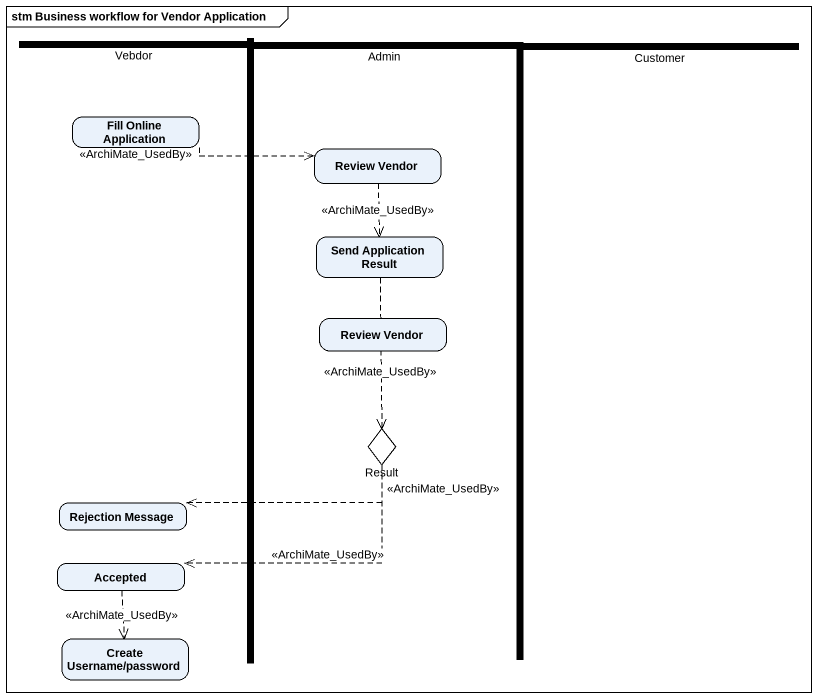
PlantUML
@startuml
mainframe stm Business workflow for Vendor Application
hide empty description
state Vebdor <<fork>>
state fork1 <<fork>>
state Admin <<fork>>
state fork2 <<fork>>
state Customer <<fork>>
state "Fill Online Application" as Fill_Online_Application
state "Review Vendor" as Review_Vendor
state "Send Application Result" as Send_Application_Result
state "Review Vendor" as Review_Vendor_2
state Result <<choice>>
state "Rejection Message" as Rejection_Message
state Accepted
state "Create Username/password" as Create_Username_password
Fill_Online_Application -right[dashed]-> Review_Vendor : <<ArchiMate_UsedBy>>
Review_Vendor -[dashed]-> Send_Application_Result : <<ArchiMate_UsedBy>>
Send_Application_Result -[dashed]-> Result : <<ArchiMate_UsedBy>>
Result -left[dashed]-> Rejection_Message : <<ArchiMate_UsedBy>>
Result -left[dashed]-> Accepted : <<ArchiMate_UsedBy>>
Accepted -[dashed]-> Create_Username_password : <<ArchiMate_UsedBy>>
@enduml
